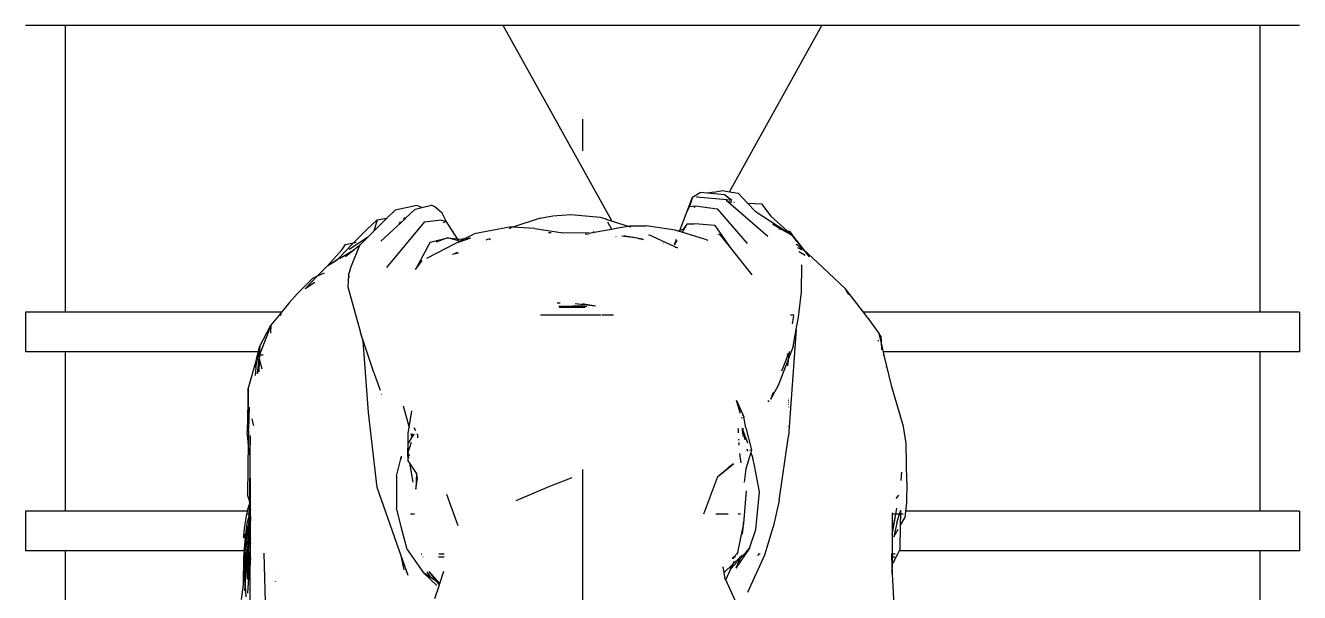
# Model space of a CAD drawing. Extents: x 44111 to 90315, y 4379 to 151689.
# Drawn here: x 65003 to 65803, y 132443 to 132799 of the extents above; entities that cross this region are included whole.
import ezdxf

# ---------------------------------------------------------------- set-up
doc = ezdxf.new("R2010")
doc.units = 0
doc.header["$LTSCALE"] = 1000
doc.header["$MEASUREMENT"] = 0
doc.linetypes.add('DOTE', pattern=[2.42, 2, -0.2, 0.02, -0.2])
for name, color, linetype in [('A-DETA-XFINE', 154, 'Continuous'), ('A-DOTE', 1, 'DOTE'), ('A-立面看线', 50, 'Continuous'), ('家具', 250, 'Continuous')]:
    doc.layers.add(name, color=color, linetype=linetype)

# ---------------------------------------------------------------- blocks, each defined once
blk = doc.blocks.new('雕像')
at = {"layer": 'A-DETA-XFINE'}
for p, q in [((643905.8, -359285.78), (643911.63, -359279.64)), ((643915.87, -359278.89), (643911.63, -359279.64)), ((643921.42, -359277.9), (643915.87, -359278.89)), ((643920.23, -359280.69), (643930.76, -359279.62)), ((643926.77, -359278.86), (643921.42, -359277.9)), ((643926.77, -359278.86), (643930.76, -359279.62)), ((643930.76, -359279.62), (643935.52, -359279.13)), ((643940.28, -359282.04), (643935.52, -359279.13)), ((643896.95, -359286.31), (643891.16, -359294.12)), ((643917.86, -359285.13), (643892.89, -359306.66)), ((643905.8, -359285.78), (643896.95, -359286.31)), ((643900.85, -359290.99), (643905.8, -359285.78)), ((643913.96, -359285.49), (643914.15, -359285.48)), ((643914.36, -359285.26), (643914.18, -359285.27)), ((643915.52, -359284.12), (643920.23, -359280.69)), ((643915.52, -359284.12), (643918.7, -359283.83)), ((643917.96, -359285.05), (643915.61, -359285.19)), ((643915.62, -359285.34), (643917.86, -359285.13)), ((643915.69, -359283.73), (643916.09, -359283.44)), ((643915.89, -359283.52), (643916.09, -359283.44)), ((643917.55, -359281.83), (643917.6, -359281.92)), ((643917.96, -359285.05), (643917.86, -359285.13)), ((643918.92, -359284.22), (643917.96, -359285.05)), ((643918.7, -359283.83), (643937.66, -359282.1)), ((643918.7, -359283.83), (643918.92, -359284.22)), ((643919.08, -359284.07), (643918.92, -359284.22)), ((643938.32, -359287.61), (643924.83, -359289.35)), ((643937.07, -359281.82), (643937.66, -359282.1)), ((643942.18, -359287.93), (643938.32, -359287.61)), ((643943.5, -359290.84), (643940.28, -359282.04)), ((643940.28, -359282.04), (643942.18, -359287.93)), ((643948.23, -359303.04), (643940.28, -359282.04)), ((643942.18, -359287.93), (643943.5, -359290.84)), ((644102.03, -359288.14), (644104.08, -359287.06)), ((644110.28, -359288.67), (644104.08, -359287.06)), ((644110.28, -359288.67), (644113.4, -359287.43)), ((644113.4, -359287.43), (644126.88, -359290.2)), ((643900.85, -359290.99), (643877.36, -359306.08)), ((643891.16, -359294.12), (643880.74, -359303.15)), ((643924.83, -359289.35), (643905.95, -359311.12)), ((643938.68, -359288.37), (643939.39, -359288.28)), ((643994.62, -359295.84), (643980.67, -359300.26)), ((643994.64, -359295.8), (643994.62, -359295.84)), ((643998.22, -359294.66), (643994.64, -359295.8)), ((644016.74, -359292.9), (643998.22, -359294.66)), ((644027.99, -359293.74), (644016.74, -359292.9)), ((644035.99, -359295.25), (644027.99, -359293.74)), ((644035.99, -359295.25), (644053.17, -359300.9)), ((644094.92, -359297.26), (644097.42, -359292.25)), ((644097.42, -359292.25), (644102.03, -359288.14)), ((644114.33, -359289.73), (644110.28, -359288.67)), ((644120.41, -359295.38), (644114.33, -359289.73)), ((644120.41, -359295.38), (644121.23, -359295.12)), ((644120.94, -359295.87), (644120.41, -359295.38)), ((644120.94, -359295.87), (644121.86, -359295.73)), ((644122.95, -359297.74), (644120.94, -359295.87)), ((644132.09, -359295.35), (644126.88, -359290.2)), ((644138.21, -359296.34), (644132.09, -359295.35)), ((644140.39, -359303.54), (644132.09, -359295.35)), ((643884.08, -359302.34), (643877.36, -359306.08)), ((643880.74, -359303.15), (643877.36, -359306.08)), ((643879.26, -359303.51), (643877.36, -359306.08)), ((643880.74, -359303.15), (643879.26, -359303.51)), ((643884.08, -359302.34), (643883.04, -359302.59)), ((643890, -359299.04), (643884.08, -359302.34)), ((643886.28, -359301.81), (643884.08, -359302.34)), ((643926.22, -359299.98), (643916.66, -359313.78)), ((643926.22, -359299.98), (643938.8, -359298.82)), ((643938.8, -359298.82), (643943.75, -359299.06)), ((643939.62, -359299.34), (643943.75, -359299.06)), ((643943.75, -359299.06), (643946.63, -359303.8)), ((643943.75, -359299.06), (643946.41, -359302.37)), ((643946.41, -359302.37), (643948.23, -359303.04)), ((643946.65, -359303.84), (643946.85, -359304.17)), ((643946.85, -359304.17), (643948.47, -359303.66)), ((643948.47, -359303.66), (643948.23, -359303.04)), ((643948.23, -359303.04), (643949.25, -359303.42)), ((643948.47, -359303.66), (643949.25, -359303.42)), ((643949.25, -359303.42), (643951.09, -359302.84)), ((643951.09, -359302.84), (643969.32, -359300.04)), ((643979.77, -359300.11), (643969.32, -359300.04)), ((643980.67, -359300.26), (643978.95, -359300.82)), ((643980.67, -359300.26), (643979.77, -359300.11)), ((643987.13, -359301.38), (643980.67, -359300.26)), ((643991.04, -359302.11), (643987.13, -359301.38)), ((643993.58, -359297.66), (643991.04, -359302.11)), ((644002.02, -359304.17), (643991.04, -359302.11)), ((644039.26, -359301.68), (644021.68, -359304.44)), ((644039.26, -359301.68), (644053.45, -359301.04)), ((644053.17, -359300.9), (644053.45, -359301.04)), ((644053.45, -359301.04), (644055.14, -359300.96)), ((644053.45, -359301.04), (644055.35, -359301.97)), ((644055.14, -359300.96), (644077.36, -359305.03)), ((644087.78, -359308.27), (644094.92, -359297.26)), ((644097.84, -359296.52), (644094.92, -359297.26)), ((644096.67, -359297.93), (644094.92, -359297.26)), ((644097.84, -359296.52), (644108.72, -359297.83)), ((644108.72, -359297.83), (644132.47, -359326.17)), ((644122.95, -359297.74), (644124.17, -359298)), ((644123.4, -359298.16), (644122.95, -359297.74)), ((644124.67, -359298.5), (644123.4, -359298.16)), ((644135.9, -359309.78), (644123.4, -359298.16)), ((644138.21, -359296.34), (644140.39, -359303.54)), ((644138.21, -359296.34), (644144.99, -359302.55)), ((644144.36, -359307.46), (644140.39, -359303.54)), ((644144.99, -359302.55), (644153.06, -359310.69)), ((643877.36, -359306.08), (643870.55, -359315.02)), ((643874.65, -359309.94), (643871.01, -359314.59)), ((643875.16, -359311.54), (643874.18, -359312.26)), ((643874.65, -359309.94), (643877.36, -359306.08)), ((643923.49, -359305.19), (643916.66, -359313.78)), ((643923.64, -359305.75), (643923.91, -359305.43)), ((643930.48, -359309.28), (643932.82, -359308.55)), ((643932.79, -359308.5), (643932.82, -359308.55)), ((643932.82, -359308.55), (643946.85, -359304.17)), ((643967.81, -359305.65), (643949.76, -359313.98)), ((643950.03, -359309.4), (643951.64, -359312.06)), ((643951.64, -359312.06), (643950.25, -359308.38)), ((643958.98, -359310.76), (643958.68, -359310.82)), ((643970.94, -359308.78), (643973.65, -359308.12)), ((643973.65, -359308.12), (643971.06, -359308.59)), ((643973.65, -359308.12), (643971.07, -359308.56)), ((643974.1, -359308.01), (643973.65, -359308.12)), ((643974.1, -359308.01), (643974.74, -359307.92)), ((643974.74, -359307.92), (643982.61, -359306.51)), ((643974.74, -359307.92), (643984.72, -359306.55)), ((643982.61, -359306.51), (643983.15, -359306.44)), ((643983.45, -359306.46), (643983.15, -359306.44)), ((643988.35, -359306.81), (643988.22, -359307.04)), ((644002.02, -359304.17), (644002.73, -359304.07)), ((644005.08, -359304.74), (644002.02, -359304.17)), ((644005.08, -359304.74), (644021.68, -359304.44)), ((644007.65, -359305.18), (644005.62, -359305.29)), ((644030.7, -359304.32), (644029.02, -359304.34)), ((644067.43, -359308.66), (644067.05, -359308.49)), ((644067.14, -359308.46), (644067.83, -359308.74)), ((644068, -359308.17), (644069.98, -359309.14)), ((644083.12, -359308.01), (644077.36, -359305.03)), ((644087.25, -359310.35), (644079.45, -359307.61)), ((644082.84, -359307.98), (644079.45, -359307.61)), ((644086.52, -359308.38), (644083.12, -359308.01)), ((644107.14, -359320.45), (644083.12, -359308.01)), ((644087.78, -359308.27), (644086.52, -359308.38)), ((644086.97, -359309.51), (644094.01, -359307.7)), ((644086.97, -359309.51), (644087.78, -359308.27)), ((644094.01, -359307.7), (644087.78, -359308.27)), ((644105.02, -359310.31), (644094.01, -359307.7)), ((644094.01, -359307.7), (644101.15, -359310.37)), ((644105.02, -359310.31), (644114.12, -359327.52)), ((644133.19, -359306.94), (644133.28, -359306.96)), ((644144.36, -359307.46), (644155.8, -359314.89)), ((644149.45, -359312.5), (644144.36, -359307.46)), ((644153.06, -359310.69), (644151.48, -359310.34)), ((644158.15, -359311.82), (644153.06, -359310.69)), ((644153.06, -359310.69), (644153.76, -359311.39)), ((644153.76, -359311.39), (644162.67, -359320.82)), ((644160.34, -359314.9), (644158.15, -359311.82)), ((643870.55, -359315.02), (643861.81, -359323.21)), ((643871.01, -359314.59), (643867.08, -359319.61)), ((643870.55, -359315.02), (643867.08, -359319.61)), ((643869.44, -359318.73), (643873.15, -359316.54)), ((643871.01, -359314.59), (643870.55, -359315.02)), ((643871.41, -359315.3), (643871.45, -359315.26)), ((643874.3, -359313.66), (643871.45, -359315.26)), ((643871.69, -359314.84), (643874.18, -359312.26)), ((643873.4, -359316.3), (643873.15, -359316.54)), ((643916.66, -359313.78), (643903, -359330.96)), ((643949.76, -359313.98), (643951.14, -359313.61)), ((644087.2, -359317.24), (644090.94, -359318.18)), ((644087.77, -359316.88), (644090.94, -359318.18)), ((644149.45, -359312.5), (644155.04, -359326.41)), ((644149.45, -359312.5), (644152.44, -359314.96)), ((644161.92, -359320.62), (644152.44, -359314.96)), ((644152.44, -359314.96), (644158.13, -359319.65)), ((644169.25, -359325), (644160.34, -359314.9)), ((643844.25, -359339.72), (643861.81, -359323.21)), ((643871.88, -359341.53), (643871.52, -359324.65)), ((644114.12, -359327.52), (644110.01, -359321.88)), ((644155.04, -359326.41), (644156.35, -359330.89)), ((644156.35, -359330.89), (644155.25, -359327.95)), ((644169.25, -359325), (644162.67, -359320.82)), ((644169.25, -359325), (644163.29, -359321.44)), ((644175.9, -359331.81), (644169.25, -359325)), ((644156.35, -359330.89), (644155.87, -359332.47)), ((644156.35, -359330.89), (644156.68, -359338.4)), ((644171.59, -359329.77), (644175.9, -359331.81)), ((644175.9, -359331.81), (644178.8, -359333.17)), ((644183.54, -359339.62), (644175.9, -359331.81)), ((644177.47, -359335.67), (644183.54, -359339.62)), ((644178.8, -359333.17), (644188.56, -359342.77)), ((643831.47, -359356.27), (643844.25, -359339.72)), ((643842.16, -359343.17), (643844.25, -359339.72)), ((643844.25, -359339.72), (643842.43, -359342.85)), ((643873.76, -359357.38), (643871.88, -359341.53)), ((644156.68, -359338.4), (644148.82, -359367.1)), ((644193.72, -359348.71), (644188.56, -359342.77)), ((644004.89, -359349.88), (644001.17, -359350.32)), ((644002.03, -359350.42), (644004.89, -359349.88)), ((644013.96, -359348.83), (644004.89, -359349.88)), ((644004.89, -359349.88), (644009.36, -359349.05)), ((644006.54, -359350.97), (644010.24, -359350.42)), ((644007.65, -359351.1), (644007.91, -359351.13)), ((644007.91, -359351.13), (644021.06, -359350.78)), ((644023.97, -359351.15), (644007.91, -359351.13)), ((644010.24, -359350.42), (644021.06, -359350.78)), ((644021.06, -359350.78), (644024.16, -359350.71)), ((644021.06, -359350.78), (644024.08, -359350.88)), ((644025.17, -359348.4), (644023.36, -359348.39)), ((644193.72, -359348.71), (644199.87, -359356.27)), ((643830.54, -359357.4), (643822.97, -359367.89)), ((643830.54, -359357.4), (643831.42, -359356.27)), ((643831.42, -359356.27), (643831.47, -359356.27)), ((643875.15, -359365.24), (643873.76, -359357.38)), ((643876.67, -359356.27), (643878.68, -359356.27)), ((643877.49, -359361.59), (643876.69, -359356.62)), ((643989.86, -359356.27), (643997.09, -359356.27)), ((643997.78, -359356.27), (644035.8, -359356.27)), ((644198.31, -359356.27), (644199.87, -359356.27)), ((644199.87, -359356.27), (644204.97, -359362.54)), ((643821.82, -359372.79), (643822.97, -359367.89)), ((643822.02, -359369.31), (643822.97, -359367.89)), ((643875.15, -359365.24), (643879.9, -359432.24)), ((643877.04, -359375.97), (643875.15, -359365.24)), ((644141.48, -359389.13), (644148.82, -359367.1)), ((644147.06, -359372.52), (644148.82, -359367.1)), ((644206.44, -359366.86), (644204.97, -359362.54)), ((644204.97, -359362.54), (644205.24, -359367.49)), ((644211.9, -359375.77), (644204.97, -359362.54)), ((644212.02, -359381), (644206.44, -359366.86)), ((643819.82, -359381.27), (643821.82, -359372.79)), ((643821.82, -359372.79), (643821.51, -359377.92)), ((643822.02, -359369.31), (643821.82, -359372.79)), ((643823.64, -359372), (643823.72, -359372.5)), ((643877.04, -359375.97), (643879.1, -359381.27)), ((644143.7, -359417.44), (644147.06, -359372.52)), ((644212.97, -359381.27), (644211.9, -359375.77)), ((644213.39, -359381.27), (644211.9, -359375.77)), ((644212.11, -359381.23), (644211.9, -359375.77)), ((644212.02, -359381), (644211.9, -359375.77)), ((644211.9, -359375.77), (644212.45, -359381.27)), ((643815.14, -359401.21), (643819.82, -359381.27)), ((643819.82, -359381.27), (643820.59, -359381.27)), ((643878.92, -359381.27), (643879.1, -359381.27)), ((643879.1, -359381.27), (643879.75, -359382.95)), ((643879.1, -359381.27), (643879.58, -359381.27)), ((643879.58, -359381.27), (643879.35, -359379.1)), ((643879.58, -359381.27), (643880.35, -359381.26)), ((643879.75, -359382.95), (643879.58, -359381.27)), ((643879.75, -359382.95), (643886.56, -359400.47)), ((643880.29, -359388.06), (643879.75, -359382.95)), ((643880.35, -359381.26), (643879.96, -359379.92)), ((643880.35, -359381.26), (643884.29, -359391.42)), ((643880.35, -359381.26), (643880.95, -359381.27)), ((644209.85, -359381.27), (644212.03, -359381.27)), ((644212.11, -359381.23), (644212.02, -359381)), ((644212.03, -359381.27), (644212.02, -359381)), ((644212.03, -359381.27), (644212.11, -359381.23)), ((644212.1, -359384.49), (644212.03, -359381.27)), ((644212.11, -359381.23), (644212.45, -359381.27)), ((644212.13, -359381.27), (644212.11, -359381.23)), ((644212.56, -359382.36), (644212.13, -359381.27)), ((644212.22, -359384.05), (644212.13, -359381.27)), ((644212.59, -359382.67), (644212.22, -359384.05)), ((644212.45, -359381.27), (644212.56, -359382.36)), ((644212.45, -359381.27), (644212.97, -359381.27)), ((644212.63, -359382.53), (644212.56, -359382.36)), ((644212.56, -359382.36), (644212.59, -359382.67)), ((644212.63, -359382.53), (644212.59, -359382.67)), ((644212.59, -359382.67), (644213.61, -359393.01)), ((644214.49, -359389.13), (644212.97, -359381.27)), ((644212.97, -359381.27), (644213.39, -359381.27)), ((644214.06, -359383.74), (644213.39, -359381.27)), ((644214.06, -359383.74), (644219.16, -359402.1)), ((643818.51, -359388.9), (643818.38, -359388.37)), ((643818.51, -359388.9), (643818.5, -359388.93)), ((644140.36, -359392.15), (644141.48, -359389.13)), ((644212.1, -359384.49), (644210.64, -359389.96)), ((644212.22, -359384.05), (644212.1, -359384.49)), ((644212.27, -359391.78), (644212.1, -359384.49)), ((644212.48, -359390.88), (644212.22, -359384.05)), ((644212.5, -359391.99), (644212.48, -359390.88)), ((644214.49, -359389.13), (644214.83, -359394.13)), ((644136.1, -359403.62), (644138.67, -359396.69)), ((644138.67, -359396.69), (644139.2, -359395.26)), ((644138.67, -359396.69), (644138.81, -359396.8)), ((644139.2, -359395.26), (644139.78, -359393.69)), ((644139.3, -359395.33), (644139.2, -359395.26)), ((644139.78, -359393.69), (644139.95, -359393.25)), ((644139.84, -359393.74), (644139.78, -359393.69)), ((644139.95, -359393.25), (644140.04, -359393)), ((644140, -359393.28), (644139.95, -359393.25)), ((644140.04, -359393), (644140.34, -359392.2)), ((644140.09, -359393.04), (644140.04, -359393)), ((644140.34, -359392.2), (644140.36, -359392.15)), ((644140.34, -359392.2), (644140.36, -359392.22)), ((644140.36, -359392.15), (644140.38, -359392.17)), ((643807.86, -359426.16), (643815.14, -359401.21)), ((643886.56, -359400.47), (643891.19, -359409.22)), ((643889.37, -359404.53), (643889.71, -359405.4)), ((643889.71, -359405.4), (643889.87, -359405.25)), ((643889.71, -359405.4), (643891.19, -359409.22)), ((644135.75, -359406.02), (644135.44, -359405.74)), ((644219.16, -359402.1), (644219.85, -359429.54)), ((644219.25, -359414.25), (644219.16, -359402.1)), ((644219.16, -359402.1), (644219.16, -359413.51)), ((643880.06, -359413.84), (643880.01, -359413.91)), ((643880.01, -359414.03), (643880.06, -359413.98)), ((643880.03, -359412.36), (643880.08, -359412.31)), ((643880.09, -359410.85), (643880.05, -359410.89)), ((643880.1, -359409.73), (643880.07, -359409.77)), ((643880.1, -359409.82), (643880.07, -359409.86)), ((643880.07, -359409.9), (643880.1, -359409.86)), ((643880.08, -359409), (643880.11, -359408.97)), ((643880.1, -359409.23), (643880.08, -359409.25)), ((643892.99, -359409.76), (643892.2, -359410.49)), ((643912.62, -359409.73), (643908.11, -359420)), ((643910.15, -359417.89), (643912.62, -359409.73)), ((644121.99, -359413.11), (644118.14, -359426.8)), ((644218.73, -359414.08), (644219.15, -359427.85)), ((644219.16, -359414.22), (644219.15, -359427.85)), ((644219.15, -359427.85), (644219.25, -359414.25)), ((643906.84, -359427.03), (643908.11, -359420)), ((643908.73, -359420.24), (643908.72, -359420.45)), ((643908.83, -359419.25), (643908.75, -359419.02)), ((643908.75, -359419.02), (643908.75, -359419.34)), ((643909.41, -359420.96), (643909.23, -359420.44)), ((643909.43, -359420.52), (643909.41, -359420.96)), ((644118.14, -359426.8), (644116.5, -359416.21)), ((644138.28, -359464.54), (644143.7, -359417.44)), ((644215.9, -359425.08), (644216.85, -359421.36)), ((643806.04, -359436.84), (643807.86, -359426.16)), ((643879.96, -359425.87), (643879.82, -359426.08)), ((643906.84, -359427.03), (643903.12, -359440.86)), ((643908.55, -359428.63), (643905.79, -359436.37)), ((643907.23, -359434.5), (643908.55, -359428.89)), ((643908.49, -359431.53), (643908.49, -359431.58)), ((643908.49, -359431.68), (643908.49, -359431.81)), ((643908.55, -359428.89), (643908.5, -359431.25)), ((643908.58, -359427.13), (643908.55, -359428.63)), ((643908.71, -359428.18), (643908.55, -359428.63)), ((643908.55, -359428.89), (643908.71, -359428.18)), ((643908.55, -359428.63), (643908.55, -359428.89)), ((643908.73, -359431.74), (643908.72, -359431.84)), ((643909.02, -359427.15), (643908.76, -359431.16)), ((643911.67, -359427.68), (643911.54, -359427.3)), ((643911.67, -359427.68), (643911.55, -359430.16)), ((644113.34, -359430.58), (644112.7, -359431.86)), ((644112.73, -359433.33), (644112.7, -359431.86)), ((644115.28, -359426.67), (644114.25, -359428.73)), ((644115.12, -359430.86), (644116.22, -359432.52)), ((644116.25, -359430.71), (644116.22, -359432.52)), ((644117.08, -359430.6), (644116.44, -359432.86)), ((644118.7, -359430.39), (644118.14, -359426.8)), ((644118.86, -359436.53), (644118.7, -359430.39)), ((644215.9, -359425.08), (644215.86, -359425.51)), ((644218.02, -359444.06), (644218.1, -359431.75)), ((644218.1, -359431.75), (644218.22, -359443.83)), ((644219.15, -359427.85), (644219.16, -359428.08)), ((644219.16, -359428.08), (644219.15, -359429.15)), ((644219.15, -359429.15), (644219.34, -359434.32)), ((644219.35, -359435.55), (644219.85, -359429.54)), ((643805.74, -359461.06), (643806.04, -359436.84)), ((643885.74, -359472.69), (643879.9, -359432.24)), ((643908.71, -359432.04), (643908.69, -359432.27)), ((643911.26, -359436.14), (643911.18, -359437.79)), ((643911.36, -359434.07), (643911.32, -359434.76)), ((644116.22, -359432.52), (644116.44, -359432.86)), ((644116.44, -359432.86), (644118.86, -359436.53)), ((644116.91, -359436.19), (644119.01, -359442.42)), ((644118.86, -359436.53), (644119.08, -359436.87)), ((644119.01, -359442.42), (644118.87, -359436.8)), ((644119.08, -359436.87), (644119.01, -359442.42)), ((644218.71, -359443.28), (644219.35, -359435.55)), ((644219.34, -359434.32), (644219.35, -359435.55)), ((644219.35, -359435.55), (644219.62, -359469.15)), ((643901.23, -359450.54), (643902.3, -359446.13)), ((643903.62, -359442.45), (643902.3, -359446.13)), ((643903.12, -359440.86), (643903.62, -359442.45)), ((643903.62, -359442.45), (643906.83, -359452.72)), ((643904.32, -359440.49), (643904.06, -359441.21)), ((643905.52, -359441.77), (643905.83, -359440.44)), ((643909.71, -359448.92), (643910.63, -359443.08)), ((644117.79, -359449.22), (644118.83, -359447.72)), ((644119.01, -359442.42), (644118.07, -359444.63)), ((644118.39, -359445.91), (644119.01, -359442.42)), ((644118.83, -359447.72), (644119.01, -359442.42)), ((644126.03, -359457.27), (644122.92, -359444.8)), ((644123.02, -359446.31), (644122.92, -359444.8)), ((644217.82, -359472.98), (644218.02, -359444.06)), ((644218.02, -359444.06), (644218.22, -359443.83)), ((644218.22, -359443.83), (644218.71, -359443.28)), ((644218.22, -359443.83), (644218.5, -359472.86)), ((643809.02, -359454.85), (643809.39, -359460.09)), ((643898.24, -359467.13), (643901.23, -359450.54)), ((643906.83, -359452.72), (643907.77, -359461.13)), ((643924.66, -359457.72), (643914.45, -359449.63)), ((643914.45, -359449.63), (643917.95, -359452.16)), ((643924.66, -359457.72), (643917.95, -359452.16)), ((644112.93, -359458.52), (644113.48, -359455.49)), ((644113.48, -359455.49), (644117.79, -359449.22)), ((644113.48, -359455.49), (644113.9, -359465.54)), ((644115.68, -359461.04), (644117.79, -359449.22)), ((643805.74, -359461.06), (643805.87, -359474.09)), ((643924.66, -359457.72), (643933.41, -359481.14)), ((644015.97, -359458.42), (644030.15, -359463.88)), ((644030.15, -359463.88), (644051.27, -359472.9)), ((644113.9, -359465.54), (644112.93, -359458.52)), ((644126.03, -359457.27), (644126.19, -359477.13)), ((643810.84, -359469.25), (643812.61, -359471.33)), ((643900.55, -359490.85), (643898.24, -359467.13)), ((643908.1, -359487.13), (643906.34, -359466.46)), ((644087.39, -359488.53), (644094.57, -359468.81)), ((644123.09, -359507.34), (644138.28, -359464.54)), ((644218.5, -359472.86), (644219.62, -359469.15)), ((643805.87, -359474.09), (643806.63, -359481.27)), ((643810.35, -359481.27), (643809.5, -359478.63)), ((643809.54, -359481.27), (643809.5, -359478.63)), ((643812.13, -359477.39), (643812.79, -359481.27)), ((643812.13, -359477.39), (643812.87, -359481.27)), ((643885.74, -359472.69), (643889.68, -359489.3)), ((644123.14, -359489.13), (644126.19, -359477.13)), ((644217.77, -359479.9), (644217.79, -359478.71)), ((644217.81, -359480.05), (644217.77, -359479.9)), ((644217.78, -359477.86), (644218.2, -359476.79)), ((644217.78, -359477.86), (644217.79, -359477.04)), ((644217.78, -359478.52), (644217.78, -359477.86)), ((644217.78, -359478.52), (644217.79, -359478.54)), ((644217.79, -359478.54), (644217.78, -359478.67)), ((644217.78, -359478.67), (644217.79, -359478.71)), ((644217.79, -359476.84), (644217.8, -359476.09)), ((644217.79, -359476.84), (644218.2, -359476.79)), ((644217.79, -359477.04), (644218.2, -359476.79)), ((644217.79, -359477.04), (644217.79, -359476.84)), ((644217.79, -359478.71), (644217.92, -359479.19)), ((644217.8, -359475.2), (644217.82, -359472.98)), ((644217.8, -359475.2), (644218.16, -359474)), ((644217.8, -359476.09), (644217.8, -359475.2)), ((644218.53, -359475.48), (644217.8, -359476.09)), ((644218.16, -359474), (644217.82, -359472.98)), ((644217.92, -359479.19), (644218.17, -359480.41)), ((644217.92, -359479.19), (644218.48, -359481.27)), ((644218.16, -359474), (644218.5, -359472.86)), ((644218.53, -359475.09), (644218.16, -359474)), ((644218.2, -359476.79), (644218.53, -359475.64)), ((644218.5, -359472.86), (644218.53, -359475.09)), ((644218.62, -359475.36), (644218.53, -359475.09)), ((644218.53, -359475.09), (644218.53, -359475.44)), ((644218.53, -359475.64), (644218.62, -359475.36)), ((644218.62, -359475.36), (644218.53, -359475.44)), ((644218.53, -359475.44), (644218.53, -359475.48)), ((644218.53, -359475.64), (644218.53, -359475.48)), ((644218.63, -359481.27), (644218.53, -359475.64)), ((644219.98, -359479.46), (644218.62, -359475.36)), ((644219.98, -359479.46), (644220.28, -359481.27)), ((643806.63, -359481.27), (643806.87, -359483.46)), ((643809.64, -359488.2), (643806.87, -359483.46)), ((643808.06, -359481.27), (643809.54, -359481.27)), ((643809.64, -359488.2), (643809.54, -359481.27)), ((643809.84, -359481.27), (643810.35, -359481.27)), ((643812.04, -359486.58), (643810.35, -359481.27)), ((643810.35, -359481.27), (643812.79, -359481.27)), ((643812.04, -359486.58), (643813.92, -359495.5)), ((643812.79, -359481.27), (643814.65, -359492.16)), ((643812.79, -359481.27), (643812.87, -359481.27)), ((643812.87, -359481.27), (643814.65, -359490.63)), ((643812.87, -359481.27), (643814.62, -359481.27)), ((643814.62, -359481.27), (643814.6, -359480.43)), ((643814.65, -359490.63), (643814.62, -359481.27)), ((643909.08, -359493.86), (643908.1, -359487.13)), ((643908.7, -359490.04), (643908.1, -359487.13)), ((643908.34, -359486.46), (643908.5, -359487.98)), ((643910.2, -359481.27), (643911.59, -359481.27)), ((643917.77, -359481.27), (643925.62, -359481.27)), ((644086.95, -359481.27), (644087.01, -359481.27)), ((644114.83, -359481.27), (644117.32, -359481.27)), ((644217.75, -359482.62), (644217.73, -359485.4)), ((644217.91, -359485.95), (644217.73, -359485.4)), ((644217.76, -359488.87), (644217.73, -359485.4)), ((644217.75, -359482.62), (644217.76, -359481.27)), ((644217.75, -359482.62), (644218.14, -359484.04)), ((644217.76, -359481.27), (644217.81, -359480.05)), ((644217.91, -359485.95), (644217.76, -359481.27)), ((644217.76, -359481.27), (644217.94, -359481.27)), ((644217.86, -359480.21), (644217.81, -359480.05)), ((644217.94, -359481.27), (644217.86, -359480.21)), ((644218.39, -359487.43), (644217.91, -359485.95)), ((644217.96, -359488.94), (644217.91, -359485.95)), ((644217.94, -359481.27), (644218.3, -359481.27)), ((644218.14, -359484.04), (644217.94, -359481.27)), ((644218.14, -359484.04), (644218.71, -359486.1)), ((644218.39, -359487.43), (644218.14, -359484.04)), ((644218.17, -359480.41), (644218.3, -359481.27)), ((644218.3, -359481.27), (644218.67, -359483.83)), ((644218.3, -359481.27), (644218.48, -359481.27)), ((644218.75, -359488.51), (644218.39, -359487.43)), ((644218.52, -359489.13), (644218.39, -359487.43)), ((644218.48, -359481.27), (644218.63, -359481.27)), ((644218.48, -359481.27), (644218.64, -359481.84)), ((644218.64, -359481.84), (644218.63, -359481.27)), ((644218.63, -359481.27), (644220.28, -359481.27)), ((644218.64, -359481.84), (644220.3, -359487.98)), ((644218.67, -359483.83), (644218.64, -359481.84)), ((644218.67, -359483.83), (644219.35, -359488.47)), ((644218.71, -359486.1), (644218.67, -359483.83)), ((644218.71, -359486.1), (644218.84, -359486.57)), ((644218.75, -359488.51), (644218.71, -359486.1)), ((644218.84, -359486.57), (644219.35, -359488.47)), ((644220.28, -359481.27), (644221.74, -359490.06)), ((644220.3, -359487.98), (644220.89, -359494.2)), ((643809.86, -359503.06), (643809.64, -359488.2)), ((643813.92, -359495.5), (643811.02, -359490.54)), ((643814.65, -359490.63), (643814.95, -359492.25)), ((643814.65, -359492.16), (643814.65, -359490.63)), ((643814.65, -359492.16), (643815.01, -359494.28)), ((643814.72, -359506.27), (643814.65, -359492.16)), ((643894.85, -359506.75), (643889.68, -359489.3)), ((643904.45, -359502.59), (643900.55, -359490.85)), ((643908.7, -359490.04), (643909.08, -359493.86)), ((643911.84, -359505.27), (643908.7, -359490.04)), ((644119.35, -359503.41), (644123.14, -359489.13)), ((644217.76, -359488.87), (644217.96, -359488.94)), ((644217.76, -359489.33), (644217.76, -359488.87)), ((644217.97, -359489.42), (644217.76, -359489.33)), ((644217.76, -359490.2), (644217.76, -359489.33)), ((644217.99, -359490.16), (644217.76, -359490.2)), ((644217.77, -359490.26), (644217.76, -359490.2)), ((644218.02, -359491.86), (644217.77, -359490.26)), ((644217.8, -359495.06), (644217.77, -359490.26)), ((644217.8, -359495.06), (644218.07, -359494.98)), ((644217.81, -359496.75), (644217.8, -359495.06)), ((644217.96, -359488.94), (644218.52, -359489.13)), ((644217.97, -359489.42), (644217.96, -359488.94)), ((644218.56, -359489.69), (644217.97, -359489.42)), ((644217.99, -359490.16), (644217.97, -359489.42)), ((644218.59, -359490.06), (644217.99, -359490.16)), ((644218.02, -359491.86), (644217.99, -359490.16)), ((644218.49, -359494.87), (644218.02, -359491.86)), ((644218.07, -359494.98), (644218.02, -359491.86)), ((644218.07, -359494.98), (644218.49, -359494.87)), ((644218.1, -359496.7), (644218.07, -359494.98)), ((644218.49, -359494.87), (644218.85, -359494.76)), ((644218.58, -359495.48), (644218.49, -359494.87)), ((644218.56, -359489.69), (644218.52, -359489.13)), ((644218.52, -359489.13), (644218.76, -359489.2)), ((644218.59, -359490.06), (644218.56, -359489.69)), ((644218.77, -359489.78), (644218.56, -359489.69)), ((644218.58, -359495.48), (644218.69, -359496.62)), ((644218.77, -359490.02), (644218.59, -359490.06)), ((644218.82, -359493.23), (644218.59, -359490.06)), ((644218.76, -359489.2), (644218.75, -359488.51)), ((644219, -359489.28), (644218.75, -359488.51)), ((644218.77, -359489.78), (644218.76, -359489.2)), ((644218.76, -359489.2), (644219, -359489.28)), ((644218.77, -359490.02), (644218.77, -359489.78)), ((644219.15, -359489.95), (644218.77, -359489.78)), ((644219.15, -359489.95), (644218.77, -359490.02)), ((644218.82, -359493.23), (644218.77, -359490.02)), ((644218.94, -359494.74), (644218.82, -359493.23)), ((644218.85, -359494.76), (644218.82, -359493.23)), ((644218.85, -359494.76), (644218.94, -359494.74)), ((644218.88, -359496.59), (644218.85, -359494.76)), ((644218.94, -359494.74), (644219.98, -359494.45)), ((644219.07, -359496.56), (644218.94, -359494.74)), ((644219, -359489.28), (644219.49, -359489.44)), ((644219.21, -359489.94), (644219, -359489.28)), ((644219.21, -359489.94), (644219.15, -359489.95)), ((644219.55, -359489.88), (644219.21, -359489.94)), ((644219.23, -359489.99), (644219.21, -359489.94)), ((644219.73, -359491.54), (644219.23, -359489.99)), ((644219.59, -359490.15), (644219.23, -359489.99)), ((644219.35, -359488.47), (644219.62, -359489.49)), ((644219.35, -359488.47), (644219.49, -359489.44)), ((644219.49, -359489.44), (644219.62, -359489.49)), ((644219.49, -359489.44), (644219.55, -359489.88)), ((644219.72, -359489.86), (644219.55, -359489.88)), ((644219.55, -359489.88), (644219.59, -359490.15)), ((644219.82, -359490.26), (644219.59, -359490.15)), ((644219.59, -359490.15), (644220.21, -359494.39)), ((644219.62, -359489.49), (644219.72, -359489.86)), ((644219.62, -359489.49), (644220.38, -359489.74)), ((644220.38, -359489.74), (644219.72, -359489.86)), ((644219.72, -359489.86), (644219.82, -359490.26)), ((644219.73, -359491.54), (644219.98, -359494.45)), ((644219.98, -359494.45), (644220.21, -359494.39)), ((644219.98, -359494.45), (644220.14, -359496.39)), ((644220.21, -359494.39), (644220.89, -359494.2)), ((644220.21, -359494.39), (644220.47, -359496.19)), ((644220.47, -359496.19), (644220.63, -359495.53)), ((644220.63, -359495.53), (644220.96, -359494.92)), ((644221.02, -359495.47), (644220.63, -359495.53)), ((644220.89, -359494.2), (644221.45, -359494.04)), ((644220.89, -359494.2), (644220.96, -359494.92)), ((644220.96, -359494.92), (644221.45, -359494.04)), ((644220.96, -359494.92), (644221.02, -359495.47)), ((644222.14, -359495.31), (644221.02, -359495.47)), ((644221.02, -359495.47), (644221.09, -359496.25)), ((644221.45, -359494.04), (644222.14, -359495.31)), ((644221.74, -359490.06), (644222.14, -359495.31)), ((644221.94, -359496.12), (644222.14, -359495.31)), ((643809.86, -359503.06), (643811.54, -359506.27)), ((643906.21, -359504.27), (643904.45, -359502.59)), ((643904.45, -359502.59), (643913.13, -359515.09)), ((643906.52, -359505.01), (643904.45, -359502.59)), ((644119.35, -359503.41), (644109.17, -359517.96)), ((644217.81, -359496.75), (644218.1, -359496.7)), ((644217.81, -359496.75), (644218.12, -359498.11)), ((644217.82, -359499.18), (644217.81, -359496.75)), ((644217.82, -359499.18), (644217.93, -359500.34)), ((644217.83, -359500.35), (644217.82, -359499.18)), ((644217.83, -359500.35), (644217.93, -359500.34)), ((644217.84, -359501.24), (644217.83, -359500.35)), ((644217.98, -359500.87), (644217.84, -359501.24)), ((644217.84, -359501.63), (644217.84, -359501.24)), ((644217.91, -359502.64), (644217.84, -359501.63)), ((644217.85, -359502.55), (644217.84, -359501.63)), ((644217.85, -359502.55), (644217.91, -359502.64)), ((644217.85, -359502.68), (644217.85, -359502.55)), ((644217.85, -359502.68), (644217.92, -359502.77)), ((644217.87, -359506.27), (644217.85, -359502.68)), ((644217.91, -359502.64), (644218.17, -359503.03)), ((644217.92, -359502.77), (644217.91, -359502.64)), ((644217.92, -359502.77), (644218.17, -359503.03)), ((644218.16, -359506.27), (644217.92, -359502.77)), ((644217.93, -359500.34), (644218.16, -359500.32)), ((644217.93, -359500.34), (644217.98, -359500.87)), ((644218.16, -359500.37), (644217.98, -359500.87)), ((644217.98, -359500.87), (644218.17, -359503.03)), ((644218.69, -359496.62), (644218.1, -359496.7)), ((644218.12, -359498.11), (644218.1, -359496.7)), ((644218.12, -359498.11), (644218.59, -359500.28)), ((644218.16, -359500.32), (644218.12, -359498.11)), ((644218.16, -359500.32), (644218.59, -359500.28)), ((644218.16, -359500.37), (644218.16, -359500.32)), ((644218.17, -359503.03), (644218.18, -359503.09)), ((644218.18, -359503.09), (644218.43, -359503.41)), ((644218.18, -359503.09), (644218.47, -359506.27)), ((644218.59, -359500.28), (644218.94, -359500.24)), ((644218.59, -359500.28), (644218.97, -359502.09)), ((644218.88, -359496.59), (644218.69, -359496.62)), ((644218.69, -359496.62), (644218.92, -359499.13)), ((644219.07, -359496.56), (644218.88, -359496.59)), ((644218.92, -359499.13), (644218.88, -359496.59)), ((644218.92, -359499.13), (644219.02, -359500.23)), ((644218.94, -359500.24), (644218.92, -359499.13)), ((644218.94, -359500.24), (644219.02, -359500.23)), ((644218.97, -359502.09), (644218.94, -359500.24)), ((644218.97, -359502.09), (644219.37, -359503.97)), ((644219.04, -359506.27), (644218.97, -359502.09)), ((644219.02, -359500.23), (644219.35, -359500.2)), ((644219.02, -359500.23), (644219.37, -359503.97)), ((644220.14, -359496.39), (644219.07, -359496.56)), ((644219.28, -359499.32), (644219.07, -359496.56)), ((644219.35, -359500.2), (644219.28, -359499.32)), ((644219.35, -359500.2), (644220.23, -359500.1)), ((644219.82, -359506.05), (644219.35, -359500.2)), ((644219.37, -359503.97), (644219.59, -359506.27)), ((644219.37, -359503.97), (644219.82, -359506.05)), ((644220.02, -359498.05), (644220.22, -359497.25)), ((644220.02, -359498.05), (644220.23, -359500.1)), ((644220.43, -359496.35), (644220.14, -359496.39)), ((644220.14, -359496.39), (644220.22, -359497.25)), ((644220.22, -359497.25), (644220.43, -359496.35)), ((644220.22, -359497.25), (644220.98, -359506.27)), ((644220.43, -359496.35), (644220.47, -359496.19)), ((644220.49, -359496.34), (644220.43, -359496.35)), ((644220.47, -359496.19), (644220.49, -359496.34)), ((644221.09, -359496.25), (644220.49, -359496.34)), ((644220.49, -359496.34), (644221.23, -359501.42)), ((644221.94, -359496.12), (644221.09, -359496.25)), ((644221.09, -359496.25), (644221.7, -359502.6)), ((644221.76, -359505.81), (644221.23, -359501.42)), ((644221.7, -359502.6), (644221.76, -359505.81)), ((643811.54, -359506.27), (643812.58, -359508.27)), ((643812.58, -359508.27), (643813.48, -359509.99)), ((643813.01, -359506.27), (643814.72, -359506.27)), ((643813.27, -359508.27), (643814.73, -359508.27)), ((643813.48, -359509.99), (643814.75, -359512)), ((643814.72, -359506.27), (643815.36, -359506.27)), ((643814.73, -359508.27), (643814.72, -359506.27)), ((643814.73, -359508.27), (643815.27, -359508.27)), ((643814.75, -359512), (643814.73, -359508.27)), ((643814.75, -359512), (643815.07, -359512.5)), ((643814.78, -359518.63), (643814.75, -359512)), ((643815.27, -359508.27), (643815.07, -359512.5)), ((643815.36, -359506.27), (643815.27, -359508.27)), ((643815.37, -359506.06), (643815.36, -359506.27)), ((643905.53, -359530.27), (643894.85, -359506.75)), ((643897.83, -359506.27), (643898.92, -359506.27)), ((643899.04, -359506.49), (643899.3, -359507.43)), ((643906.52, -359505.01), (643910.25, -359509.06)), ((643909.41, -359507.33), (643908.99, -359506.92)), ((643909.36, -359507.2), (643909.41, -359507.33)), ((643910.4, -359508.27), (643909.41, -359507.33)), ((643909.41, -359507.33), (643909.87, -359508.27)), ((643909.87, -359508.27), (643910.4, -359508.27)), ((643909.87, -359508.27), (643910.25, -359509.06)), ((643910.25, -359509.06), (643913.13, -359515.09)), ((643910.25, -359509.06), (643916.18, -359515.53)), ((643910.4, -359508.27), (643910.73, -359508.27)), ((643914.77, -359512.43), (643910.4, -359508.27)), ((643911.84, -359505.27), (643912.71, -359506.27)), ((643912.71, -359506.27), (643912.85, -359506.27)), ((643912.71, -359506.27), (643914.37, -359508.27)), ((643913.29, -359508.27), (643914.37, -359508.27)), ((643914.77, -359512.43), (643914.04, -359510.83)), ((643914.04, -359510.83), (643914.95, -359512.6)), ((643914.37, -359508.27), (643914.84, -359508.24)), ((643914.37, -359508.27), (643915.15, -359509.19)), ((643914.84, -359508.24), (643914.88, -359508.27)), ((643914.88, -359508.27), (643915.15, -359509.19)), ((644096.11, -359506.27), (644099.6, -359506.27)), ((644096.16, -359508.27), (644099.67, -359508.27)), ((644109.42, -359508.27), (644109.66, -359508.27)), ((644110.29, -359506.27), (644110.58, -359506.27)), ((644118.71, -359519.67), (644123.09, -359507.34)), ((644121.3, -359516.2), (644123.09, -359507.34)), ((644209.47, -359505.79), (644208.37, -359544.25)), ((644217.87, -359506.27), (644218.16, -359506.27)), ((644217.88, -359507.38), (644217.87, -359506.27)), ((644218.09, -359508.27), (644217.88, -359507.38)), ((644217.88, -359508.27), (644217.88, -359507.38)), ((644218.67, -359513.8), (644217.88, -359508.27)), ((644217.88, -359508.27), (644218.09, -359508.27)), ((644217.89, -359508.78), (644217.88, -359508.27)), ((644217.89, -359508.78), (644218.51, -359514.68)), ((644217.94, -359517.63), (644217.89, -359508.78)), ((644218.37, -359509.46), (644218.09, -359508.27)), ((644218.09, -359508.27), (644218.29, -359508.27)), ((644218.16, -359506.27), (644218.47, -359506.27)), ((644218.29, -359508.27), (644218.16, -359506.27)), ((644218.29, -359508.27), (644218.65, -359508.27)), ((644218.37, -359509.46), (644218.29, -359508.27)), ((644218.67, -359513.8), (644218.37, -359509.46)), ((644218.93, -359511.79), (644218.37, -359509.46)), ((644218.47, -359506.27), (644219.04, -359506.27)), ((644218.47, -359506.27), (644218.65, -359508.27)), ((644218.65, -359508.27), (644219.07, -359508.27)), ((644218.65, -359508.27), (644218.95, -359511.61)), ((644218.67, -359513.8), (644218.93, -359511.79)), ((644218.95, -359511.61), (644218.93, -359511.79)), ((644218.93, -359511.79), (644219.03, -359512.23)), ((644218.95, -359511.61), (644219.11, -359510.28)), ((644219.03, -359512.23), (644219.8, -359508.64)), ((644219.04, -359506.27), (644219.59, -359506.27)), ((644219.07, -359508.27), (644219.04, -359506.27)), ((644219.07, -359508.27), (644219.77, -359508.27)), ((644219.11, -359510.28), (644219.07, -359508.27)), ((644219.59, -359506.27), (644219.83, -359506.27)), ((644219.59, -359506.27), (644219.77, -359508.27)), ((644219.61, -359513.06), (644220.03, -359508.71)), ((644219.77, -359508.27), (644219.99, -359508.27)), ((644219.77, -359508.27), (644219.8, -359508.64)), ((644219.83, -359506.27), (644219.82, -359506.05)), ((644219.99, -359508.27), (644219.83, -359506.27)), ((644219.83, -359506.27), (644219.97, -359506.76)), ((644219.83, -359506.27), (644220.98, -359506.27)), ((644220.05, -359508.27), (644219.97, -359506.76)), ((644220.03, -359508.71), (644219.99, -359508.27)), ((644219.99, -359508.27), (644220.05, -359508.27)), ((644220.03, -359508.71), (644220, -359512.39)), ((644220.26, -359511.93), (644220, -359512.39)), ((644220.09, -359508.88), (644220.03, -359508.71)), ((644220.09, -359508.88), (644220.05, -359508.27)), ((644220.05, -359508.27), (644221.15, -359508.27)), ((644220.26, -359511.93), (644220.09, -359508.88)), ((644220.82, -359510.97), (644220.09, -359508.88)), ((644220.82, -359510.97), (644220.26, -359511.93)), ((644221.08, -359526.2), (644220.26, -359511.93)), ((644221.29, -359510.17), (644220.82, -359510.97)), ((644221.42, -359512.65), (644220.82, -359510.97)), ((644220.98, -359506.27), (644221.15, -359508.27)), ((644220.98, -359506.27), (644221.77, -359506.27)), ((644221.15, -359508.27), (644221.24, -359509.32)), ((644221.15, -359508.27), (644221.81, -359508.27)), ((644221.24, -359509.32), (644221.29, -359510.17)), ((644221.83, -359509.24), (644221.29, -359510.17)), ((644221.29, -359510.17), (644221.42, -359512.65)), ((644221.76, -359505.81), (644221.77, -359506.27)), ((644221.82, -359506.27), (644221.76, -359505.81)), ((644221.77, -359506.27), (644221.81, -359508.27)), ((644221.77, -359506.27), (644221.82, -359506.27)), ((644221.81, -359508.27), (644221.83, -359509.24)), ((644221.81, -359508.27), (644222.02, -359508.27)), ((644222.02, -359507.91), (644221.82, -359506.27)), ((644222.02, -359508.27), (644222.02, -359507.91)), ((644222.22, -359525.43), (644222.02, -359508.27)), ((643814.78, -359518.63), (643813.87, -359538.05)), ((643815.07, -359512.5), (643814.78, -359518.63)), ((643916.18, -359515.53), (643914.77, -359512.43)), ((643914.95, -359512.6), (643914.77, -359512.43)), ((643914.95, -359512.6), (643916.77, -359516.16)), ((643920.41, -359517.81), (643914.95, -359512.6)), ((643919.37, -359522.5), (643916.18, -359515.53)), ((643916.18, -359515.53), (643916.77, -359516.16)), ((643919.7, -359521.77), (643920.41, -359517.81)), ((643920.41, -359517.81), (643921.02, -359514.41)), ((643921.01, -359514.32), (643921.02, -359514.41)), ((644098.9, -359524.72), (644096.35, -359517.05)), ((644099.42, -359524.38), (644105.56, -359517.17)), ((644100.84, -359523.44), (644105.56, -359517.17)), ((644109.17, -359517.96), (644100.87, -359526.04)), ((644104.29, -359521.17), (644106.9, -359517.46)), ((644104.29, -359521.17), (644109.17, -359517.96)), ((644203.08, -359516.64), (644203.08, -359516.62)), ((644217.94, -359517.63), (644218.36, -359516.53)), ((644218.07, -359537.19), (644217.94, -359517.63)), ((644218.36, -359516.53), (644218.54, -359515.02)), ((644218.41, -359515.1), (644218.51, -359514.68)), ((644218.53, -359514.9), (644218.41, -359515.1)), ((644218.51, -359514.68), (644218.68, -359513.91)), ((644218.51, -359514.68), (644218.56, -359514.85)), ((644218.56, -359514.85), (644218.53, -359514.9)), ((644218.53, -359514.9), (644218.54, -359515.02)), ((644218.54, -359515.02), (644219, -359519.36)), ((644218.56, -359514.85), (644218.68, -359513.91)), ((644218.72, -359514.58), (644218.56, -359514.85)), ((644218.67, -359513.8), (644219.01, -359512.32)), ((644218.68, -359513.88), (644218.67, -359513.8)), ((644218.68, -359513.91), (644218.68, -359513.88)), ((644218.72, -359514.58), (644218.68, -359513.91)), ((644218.77, -359514.5), (644218.68, -359513.91)), ((644218.77, -359514.5), (644218.72, -359514.58)), ((644219.03, -359519.07), (644218.72, -359514.58)), ((644219.15, -359513.84), (644218.77, -359514.5)), ((644218.81, -359514.8), (644218.77, -359514.5)), ((644218.79, -359521.48), (644219, -359519.36)), ((644218.81, -359514.8), (644219.34, -359515.85)), ((644219, -359519.36), (644219.03, -359519.07)), ((644219, -359519.36), (644219.13, -359520.64)), ((644219.01, -359512.32), (644219.03, -359512.23)), ((644219.01, -359512.32), (644219.15, -359513.84)), ((644219.34, -359513.51), (644219.01, -359512.32)), ((644219.03, -359519.07), (644219.34, -359515.85)), ((644219.13, -359520.64), (644219.03, -359519.07)), ((644219.34, -359513.51), (644219.15, -359513.84)), ((644219.15, -359513.84), (644219.34, -359515.85)), ((644219.61, -359513.06), (644219.34, -359513.51)), ((644219.5, -359514.18), (644219.34, -359513.51)), ((644219.34, -359515.85), (644219.5, -359514.18)), ((644219.34, -359515.85), (644219.96, -359517.07)), ((644219.34, -359515.85), (644219.91, -359522.22)), ((644219.5, -359514.18), (644219.61, -359513.06)), ((644219.96, -359516.12), (644219.5, -359514.18)), ((644220, -359512.39), (644219.61, -359513.06)), ((644219.96, -359517.07), (644219.91, -359522.22)), ((644220, -359512.39), (644219.96, -359516.12)), ((644219.96, -359516.12), (644219.96, -359517.07)), ((644220.4, -359517.95), (644219.96, -359516.12)), ((644219.96, -359517.07), (644220.4, -359517.95)), ((644221.61, -359516.28), (644221.08, -359526.2)), ((644221.76, -359513.61), (644221.42, -359512.65)), ((644221.42, -359512.65), (644221.61, -359516.28)), ((644221.76, -359513.61), (644221.61, -359516.28)), ((644221.61, -359516.28), (644222.02, -359523.79)), ((643911.96, -359538.61), (643919.37, -359522.5)), ((643919.37, -359522.5), (643919.7, -359521.77)), ((644099.36, -359524.45), (644098.9, -359524.72)), ((644099.2, -359525.62), (644098.9, -359524.72)), ((644099.2, -359525.62), (644100.8, -359523.49)), ((644102.05, -359534.19), (644099.2, -359525.62)), ((644099.36, -359524.45), (644099.42, -359524.38)), ((644099.42, -359524.38), (644100.8, -359523.49)), ((644100.8, -359523.49), (644100.84, -359523.44)), ((644100.84, -359523.44), (644104.29, -359521.17)), ((644202.2, -359523.6), (644202.19, -359523.52)), ((644219.38, -359530.87), (644218.79, -359521.48)), ((644221.08, -359526.2), (644220.7, -359533.16)), ((644221.26, -359529.44), (644221.08, -359526.2)), ((644222.22, -359525.43), (644222.02, -359523.79)), ((644223.38, -359534.86), (644222.22, -359525.43))]:
    blk.add_line(p, q, dxfattribs=at)

msp = doc.modelspace()

# ---------------------------------------------------------------- linework, layer by layer
at = {"layer": 'A-DOTE'}
msp.add_line((65353.5, 130520.35), (65353.5, 142869.17), dxfattribs=at)
at = {"layer": 'A-立面看线'}
for p, q in [((65803.5, 132799.17), (65003.5, 132799.17)), ((65028.5, 132799.17), (65028.5, 132619.17)), ((65371.69, 132676.41), (65303.5, 132799.17)), ((65445.5, 132694.76), (65503.5, 132799.17)), ((65778.5, 132799.17), (65778.5, 132619.17)), ((65164.35, 132619.17), (65003.5, 132619.17)), ((65003.5, 132619.17), (65003.5, 132594.17)), ((65803.5, 132619.17), (65529.58, 132619.17)), ((65803.5, 132619.17), (65803.5, 132594.17)), ((65149.74, 132594.17), (65003.5, 132594.17)), ((65028.5, 132594.17), (65028.5, 132494.17)), ((65803.5, 132594.17), (65542.29, 132594.17)), ((65778.5, 132594.17), (65778.5, 132494.17)), ((65142.67, 132494.17), (65003.5, 132494.17)), ((65003.5, 132494.17), (65003.5, 132469.17)), ((65803.5, 132494.17), (65556.17, 132494.17)), ((65803.5, 132494.17), (65803.5, 132469.17)), ((65140.86, 132469.17), (65003.5, 132469.17)), ((65028.5, 132469.17), (65028.5, 131819.17)), ((65803.5, 132469.17), (65552.1, 132469.17)), ((65778.5, 132469.17), (65778.5, 131819.17))]:
    msp.add_line(p, q, dxfattribs=at)

# ---------------------------------------------------------------- block references
at = {"layer": '家具', "xscale": -1}
msp.add_blockref('雕像', (709362.59, 491973.43), dxfattribs=at)

doc.saveas('drawing.dxf')
